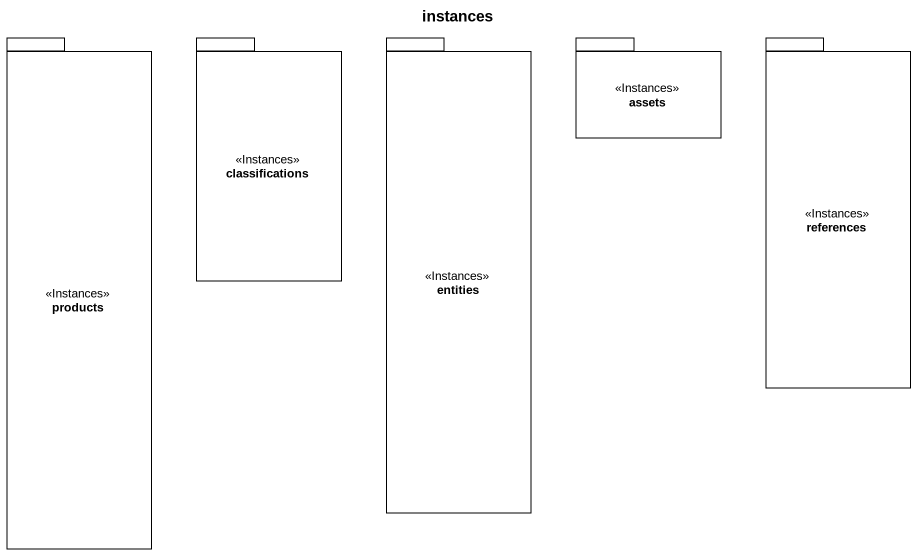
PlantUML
@startuml
title instances
package products <<Instances>> {
}
package classifications <<Instances>> {
}
package entities <<Instances>> {
}
package assets <<Instances>> {
}
package references <<Instances>> {
}
@enduml
